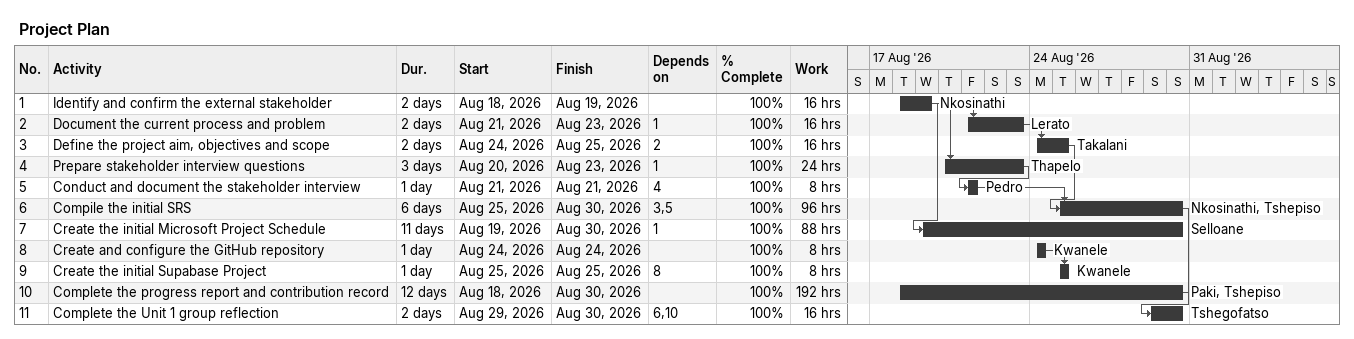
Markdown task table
Project Plan

| ID | Task | Duration | Start | Finish | Predecessors | Resources | % complete | Work (h) |
|---|---|---|---|---|---|---|---|---|
| 1 | Identify and confirm the external stakeholder | 2d | 2026-08-18 | 2026-08-19 |  | Nkosinathi | 100 | 16 |
| 2 | Document the current process and problem | 2d | 2026-08-21 | 2026-08-23 | 1 | Lerato | 100 | 16 |
| 3 | Define the project aim, objectives and scope | 2d | 2026-08-24 | 2026-08-25 | 2 | Takalani | 100 | 16 |
| 4 | Prepare stakeholder interview questions | 3d | 2026-08-20 | 2026-08-23 | 1 | Thapelo | 100 | 24 |
| 5 | Conduct and document the stakeholder interview | 1d | 2026-08-21 | 2026-08-21 | 4 | Pedro | 100 | 8 |
| 6 | Compile the initial SRS | 6d | 2026-08-25 | 2026-08-30 | 3, 5 | Nkosinathi, Tshepiso | 100 | 96 |
| 7 | Create the initial Microsoft Project Schedule | 11d | 2026-08-19 | 2026-08-30 | 1 | Selloane | 100 | 88 |
| 8 | Create and configure the GitHub repository | 1d | 2026-08-24 | 2026-08-24 |  | Kwanele | 100 | 8 |
| 9 | Create the initial Supabase Project | 1d | 2026-08-25 | 2026-08-25 | 8 | Kwanele | 100 | 8 |
| 10 | Complete the progress report and contribution record | 12d | 2026-08-18 | 2026-08-30 |  | Paki, Tshepiso | 100 | 192 |
| 11 | Complete the Unit 1 group reflection | 2d | 2026-08-29 | 2026-08-30 | 6, 10 | Tshegofatso | 100 | 16 |
